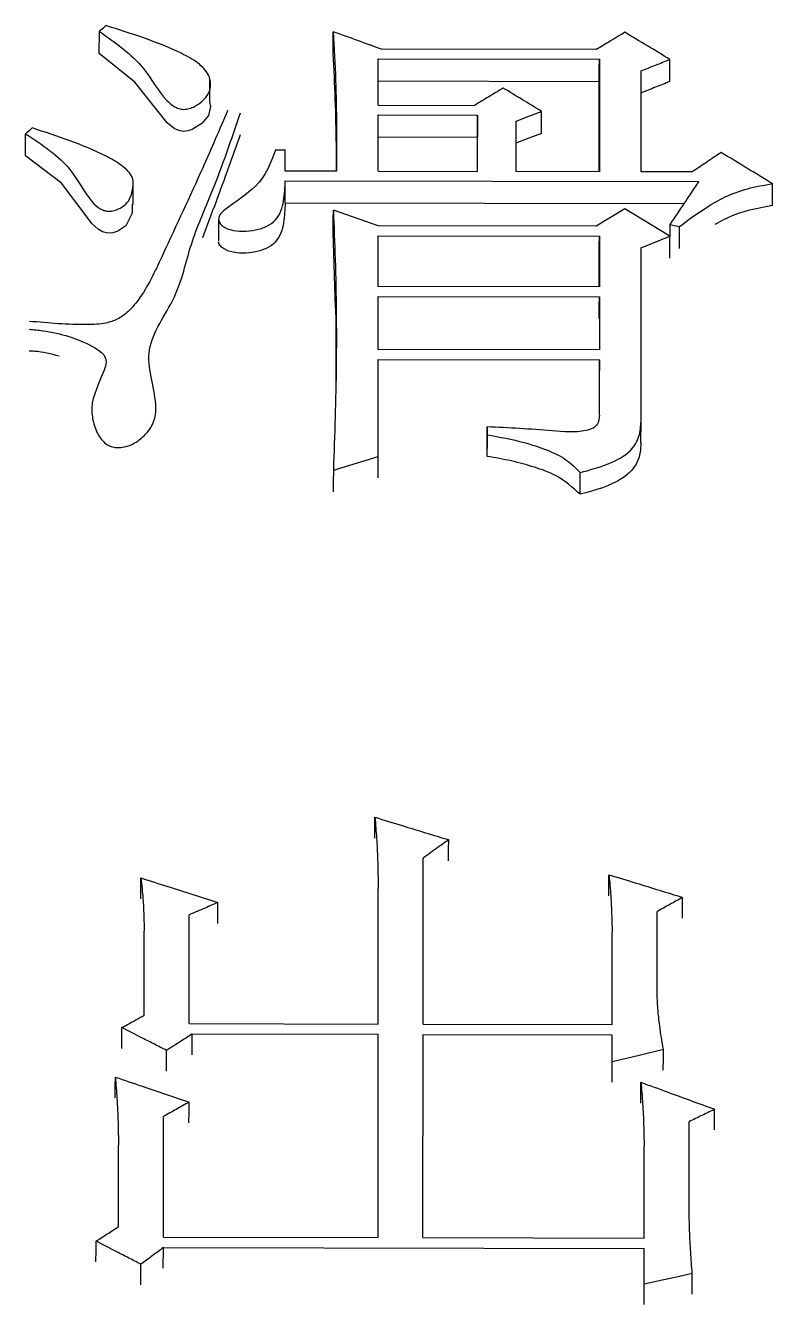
# Model space of a CAD drawing. Header units: millimetres. Extents: x 2384 to 4064, y 886 to 2074.
# Drawn here: x 2773.539 to 2776.06, y 1858.524 to 1862.84 of the extents above; entities that cross this region are included whole.
import ezdxf

# ---------------------------------------------------------------- set-up
doc = ezdxf.new("R2010")
doc.units = ezdxf.units.MM

msp = doc.modelspace()

# ---------------------------------------------------------------- linework, layer by layer
at = {"color": 7, "linetype": 'Continuous', "lineweight": 25}
for p, q in [((2773.7881, 1862.7462), (2773.7884, 1862.821)), ((2775.465, 1862.7593), (2774.7403, 1862.7607)), ((2774.7295, 1862.7281), (2775.4759, 1862.7267)), ((2774.7295, 1862.5715), (2774.7295, 1862.7281)), ((2775.4759, 1862.7267), (2775.4759, 1862.3473)), ((2774.1614, 1862.5843), (2774.1616, 1862.6589)), ((2775.6165, 1862.3471), (2775.6165, 1862.6874)), ((2774.7292, 1862.6535), (2775.4756, 1862.6521)), ((2775.4756, 1862.3473), (2775.4756, 1862.6521)), ((2774.7295, 1862.5715), (2775.054, 1862.5709)), ((2774.7295, 1862.5388), (2775.0648, 1862.5382)), ((2774.7295, 1862.3487), (2774.7295, 1862.5388)), ((2775.0648, 1862.5382), (2775.0646, 1862.4638)), ((2775.0648, 1862.3481), (2775.0648, 1862.5382)), ((2775.1946, 1862.3478), (2775.1946, 1862.5183)), ((2774.7292, 1862.4644), (2775.0646, 1862.4638)), ((2775.0646, 1862.3481), (2775.0646, 1862.4638)), ((2774.3833, 1862.4215), (2774.4158, 1862.4215)), ((2774.4158, 1862.3493), (2774.4158, 1862.4215)), ((2773.9024, 1862.2371), (2773.9027, 1862.3111)), ((2774.4155, 1862.2423), (2774.4158, 1862.3164)), ((2774.5889, 1862.3489), (2774.4158, 1862.3493)), ((2774.4158, 1862.3164), (2775.8112, 1862.3138)), ((2774.7295, 1862.3487), (2775.0648, 1862.3481)), ((2775.4759, 1862.3473), (2775.1946, 1862.3478)), ((2775.7896, 1862.3467), (2775.6165, 1862.3471)), ((2776.0598, 1862.2327), (2776.0601, 1862.3068)), ((2774.4155, 1862.2423), (2775.7614, 1862.2398)), ((2774.1906, 1862.1867), (2774.1903, 1862.1128)), ((2774.7295, 1862.1644), (2774.5781, 1862.2174)), ((2775.5624, 1862.2222), (2775.4651, 1862.163)), ((2775.7139, 1862.1296), (2775.5624, 1862.2222)), ((2774.5849, 1861.8887), (2774.5778, 1862.1434)), ((2775.4651, 1862.163), (2774.7295, 1862.1644)), ((2775.7139, 1862.1692), (2775.7137, 1862.1297)), ((2774.7295, 1862.1314), (2775.4759, 1862.13)), ((2774.7295, 1861.9595), (2774.7295, 1862.1314)), ((2775.4759, 1862.13), (2775.4759, 1861.9582)), ((2775.6165, 1862.0902), (2775.7139, 1862.1296)), ((2775.4756, 1861.9582), (2775.4756, 1862.0562)), ((2775.6165, 1861.5054), (2775.6165, 1862.0902)), ((2775.4759, 1861.9582), (2774.7295, 1861.9595)), ((2774.7295, 1861.9264), (2775.4759, 1861.925)), ((2774.7295, 1861.7471), (2774.7295, 1861.9264)), ((2775.4759, 1861.925), (2775.4759, 1861.7458)), ((2775.4759, 1861.7458), (2774.7295, 1861.7471)), ((2774.7295, 1861.7139), (2775.4759, 1861.7125)), ((2774.7295, 1861.3866), (2774.7295, 1861.7139)), ((2775.4759, 1861.7125), (2775.4757, 1861.6392)), ((2775.4759, 1861.5257), (2775.4759, 1861.7125)), ((2775.6163, 1861.4325), (2775.6165, 1861.5054)), ((2775.0973, 1861.4863), (2775.097, 1861.4134)), ((2775.097, 1861.3866), (2775.0973, 1861.4596)), ((2775.0973, 1861.4596), (2775.0973, 1861.4863)), ((2774.5781, 1861.3399), (2774.7295, 1861.3866)), ((2775.4107, 1861.2588), (2775.411, 1861.3317)), ((2774.8808, 1859.4705), (2774.8809, 1860.0308)), ((2774.7291, 1859.8567), (2774.7294, 1859.9277)), ((2774.7293, 1859.4708), (2774.7294, 1859.9277)), ((2774.7291, 1859.4708), (2774.7291, 1859.8567)), ((2775.6705, 1859.5802), (2775.6705, 1859.8501)), ((2774.0911, 1859.472), (2774.0912, 1859.8392)), ((2773.9395, 1859.7138), (2773.9397, 1859.7842)), ((2773.9397, 1859.5001), (2773.9397, 1859.7842)), ((2775.5188, 1859.7108), (2775.519, 1859.7813)), ((2775.519, 1859.4694), (2775.519, 1859.7813)), ((2774.0911, 1859.472), (2774.7293, 1859.4708)), ((2774.8808, 1859.4705), (2775.519, 1859.4694)), ((2774.1019, 1859.4372), (2774.7293, 1859.436)), ((2774.7291, 1859.366), (2774.7293, 1859.436)), ((2774.7292, 1858.7501), (2774.7293, 1859.436)), ((2774.8807, 1858.7498), (2774.8808, 1859.4358)), ((2774.8808, 1859.4358), (2775.519, 1859.4346)), ((2775.519, 1859.3441), (2775.519, 1859.4346)), ((2774.0151, 1859.3118), (2774.0154, 1859.3817)), ((2775.5187, 1859.2742), (2775.519, 1859.3441)), ((2774.0045, 1858.7515), (2774.0045, 1859.1584)), ((2775.7785, 1858.8818), (2775.7786, 1859.1412)), ((2773.8528, 1858.9912), (2773.8531, 1859.0607)), ((2773.853, 1858.7869), (2773.8531, 1859.0607)), ((2775.6269, 1858.988), (2775.6271, 1859.0575)), ((2775.627, 1858.7485), (2775.6271, 1859.0575)), ((2774.0045, 1858.7515), (2774.7292, 1858.7501)), ((2774.8807, 1858.7498), (2775.627, 1858.7485)), ((2774.0042, 1858.6472), (2774.0045, 1858.7162)), ((2774.0045, 1858.7162), (2775.627, 1858.7132)), ((2775.627, 1858.5933), (2775.627, 1858.7132)), ((2773.9285, 1858.591), (2773.9287, 1858.66)), ((2775.6268, 1858.5244), (2775.627, 1858.5933))]:
    msp.add_line(p, q, dxfattribs=at)
at = {"color": 7, "linetype": 'Continuous', "lineweight": 25, "flags": 128}
for points in [[(2773.7884, 1862.821), (2773.7939, 1862.8259), (2773.8019, 1862.8332), (2773.81, 1862.8404)], [(2774.5778, 1862.7447), (2774.5779, 1862.7866), (2774.578, 1862.8195)], [(2774.1597, 1862.5834), (2774.1633, 1862.5677), (2774.1566, 1862.5375), (2774.1344, 1862.5097), (2774.102, 1862.4896), (2774.0874, 1862.4849), (2774.0726, 1862.4834), (2774.0563, 1862.4861), (2774.0411, 1862.4927), (2774.0168, 1862.5125), (2773.9076, 1862.65), (2773.7881, 1862.7462), (2773.7881, 1862.7462)], [(2775.4756, 1862.6521), (2775.4758, 1862.6939), (2775.4759, 1862.7267)], [(2775.7136, 1862.6516), (2775.7137, 1862.6934), (2775.7138, 1862.7263)], [(2775.1946, 1862.5183), (2775.2379, 1862.5346), (2775.2812, 1862.5509)], [(2775.2809, 1862.4764), (2775.2811, 1862.5181), (2775.2812, 1862.5509)], [(2773.5396, 1862.4755), (2773.5451, 1862.4805), (2773.5532, 1862.4878), (2773.5612, 1862.4951)], [(2773.5393, 1862.4012), (2773.5394, 1862.4283), (2773.5395, 1862.4519), (2773.5396, 1862.4755)], [(2775.2809, 1862.4764), (2775.2376, 1862.4602), (2775.1944, 1862.4439)], [(2773.899, 1862.2376), (2773.8992, 1862.2076), (2773.8777, 1862.1641), (2773.8502, 1862.1464), (2773.8336, 1862.1412), (2773.817, 1862.14), (2773.7994, 1862.1442), (2773.7838, 1862.1531), (2773.7641, 1862.1715), (2773.661, 1862.3082), (2773.5393, 1862.4012), (2773.5393, 1862.4012)], [(2774.5778, 1862.1434), (2774.5779, 1862.1849), (2774.5781, 1862.2174)], [(2775.7139, 1862.1692), (2775.7301, 1862.1659), (2775.7463, 1862.1625)], [(2775.7461, 1862.0886), (2775.7462, 1862.1137), (2775.7462, 1862.1381), (2775.7463, 1862.1625)], [(2775.4756, 1862.0562), (2775.4758, 1862.0975), (2775.4759, 1862.13)], [(2775.7136, 1862.0557), (2775.7138, 1862.0971), (2775.7139, 1862.1296)], [(2775.4756, 1861.8515), (2775.4758, 1861.8926), (2775.4759, 1861.925)], [(2774.7293, 1861.3138), (2774.7294, 1861.3545), (2774.7295, 1861.3866)], [(2774.5781, 1861.3399), (2774.5779, 1861.2991), (2774.5778, 1861.2672)], [(2774.7184, 1860.0975), (2774.7185, 1860.1371), (2774.7186, 1860.1685)], [(2774.9671, 1860.0216), (2774.9673, 1860.0612), (2774.9674, 1860.0925)], [(2773.9287, 1859.893), (2773.9288, 1859.9324), (2773.9289, 1859.9637)], [(2775.508, 1859.9038), (2775.5081, 1859.9433), (2775.5082, 1859.9745)], [(2775.7568, 1859.8276), (2775.7569, 1859.867), (2775.757, 1859.8983)], [(2774.1883, 1859.8099), (2774.1884, 1859.8492), (2774.1885, 1859.8805)], [(2773.8637, 1859.3885), (2773.8638, 1859.4275), (2773.864, 1859.4585)], [(2774.1017, 1859.3672), (2774.1018, 1859.4062), (2774.1019, 1859.4372)], [(2775.5187, 1859.3646), (2775.5189, 1859.4036), (2775.519, 1859.4346)], [(2775.519, 1859.3441), (2775.6055, 1859.3648), (2775.6921, 1859.3856)], [(2775.6918, 1859.3152), (2775.692, 1859.3546), (2775.6921, 1859.3856)], [(2773.842, 1859.2216), (2773.8422, 1859.2605), (2773.8423, 1859.2914)], [(2775.6161, 1859.204), (2775.6162, 1859.2433), (2775.6163, 1859.2742)], [(2774.0908, 1859.1375), (2774.091, 1859.1764), (2774.0911, 1859.2072)], [(2775.8649, 1859.1133), (2775.865, 1859.1521), (2775.8651, 1859.183)], [(2773.777, 1858.6687), (2773.7772, 1858.7072), (2773.7773, 1858.7378)], [(2775.6268, 1858.6442), (2775.6269, 1858.6827), (2775.627, 1858.7132)], [(2775.7893, 1858.6283), (2775.7414, 1858.618), (2775.6935, 1858.6077), (2775.627, 1858.5933)], [(2775.789, 1858.5594), (2775.7892, 1858.5978), (2775.7893, 1858.6283)]]:
    msp.add_lwpolyline(points, dxfattribs=at)
at = {"color": 7, "linetype": 'Continuous', "lineweight": 25}
for points, knots in [([(2773.7884, 1862.821), (2773.8434, 1862.7819), (2773.9409, 1862.7127), (2773.9875, 1862.6133), (2774.0353, 1862.5694), (2774.0557, 1862.56), (2774.0737, 1862.5567), (2774.0929, 1862.5599), (2774.1143, 1862.5689), (2774.1386, 1862.5856), (2774.1595, 1862.6111), (2774.1656, 1862.6426), (2774.158, 1862.6794), (2774.1221, 1862.7168), (2774.0086, 1862.7781), (2773.898, 1862.8128), (2773.81, 1862.8404)], [0, 0, 0, 0, 0.207529, 0.367371, 0.400834, 0.416669, 0.431353, 0.44814, 0.466693, 0.497247, 0.538463, 0.578548, 0.619958, 0.682144, 0.746848, 1, 1, 1, 1]), ([(2774.578, 1862.8195), (2774.5809, 1862.7648), (2774.5865, 1862.6594), (2774.5891, 1862.5025), (2774.589, 1862.4001), (2774.5889, 1862.3489)], [0, 0, 0, 0, 0.3503573, 0.6751459, 1, 1, 1, 1]), ([(2774.7403, 1862.7607), (2774.7132, 1862.7705), (2774.6592, 1862.7901), (2774.6051, 1862.8097), (2774.578, 1862.8195)], [0, 0, 0, 0, 0.500001, 1, 1, 1, 1]), ([(2775.5624, 1862.8177), (2775.5462, 1862.808), (2775.5137, 1862.7885), (2775.4813, 1862.7691), (2775.465, 1862.7593)], [0, 0, 0, 0, 0.500001, 1, 1, 1, 1]), ([(2775.7138, 1862.7263), (2775.6886, 1862.7415), (2775.6381, 1862.772), (2775.5876, 1862.8025), (2775.5624, 1862.8177)], [0, 0, 0, 0, 0.5000008, 1, 1, 1, 1]), ([(2774.5884, 1862.3489), (2774.5885, 1862.3788), (2774.5885, 1862.4601), (2774.5853, 1862.592), (2774.5803, 1862.6938), (2774.5778, 1862.7447)], [0, 0, 0, 0, 0.22556, 0.612734, 1, 1, 1, 1]), ([(2775.6165, 1862.6874), (2775.6327, 1862.6939), (2775.6652, 1862.7068), (2775.6976, 1862.7198), (2775.7138, 1862.7263)], [0, 0, 0, 0, 0.500003, 1, 1, 1, 1]), ([(2775.1514, 1862.6295), (2775.1351, 1862.6197), (2775.1027, 1862.6002), (2775.0702, 1862.5807), (2775.054, 1862.5709)], [0, 0, 0, 0, 0.500001, 1, 1, 1, 1]), ([(2775.2812, 1862.5509), (2775.2595, 1862.564), (2775.2163, 1862.5902), (2775.173, 1862.6164), (2775.1514, 1862.6295)], [0, 0, 0, 0, 0.5000009, 1, 1, 1, 1]), ([(2775.7136, 1862.6516), (2775.6974, 1862.6452), (2775.6649, 1862.6322), (2775.6325, 1862.6193), (2775.6162, 1862.6128)], [0, 0, 0, 0, 0.5, 1, 1, 1, 1]), ([(2773.5513, 1861.8154), (2773.5669, 1861.814), (2773.6432, 1861.807), (2773.7276, 1861.7799), (2773.7908, 1861.743), (2773.8077, 1861.7247), (2773.8134, 1861.7021), (2773.7938, 1861.6437), (2773.756, 1861.5781), (2773.767, 1861.5009), (2773.7807, 1861.4623), (2773.8012, 1861.4358), (2773.8175, 1861.4233), (2773.8368, 1861.4167), (2773.857, 1861.4153), (2773.882, 1861.4195), (2773.9145, 1861.4339), (2773.9505, 1861.4638), (2773.9786, 1861.509), (2773.9816, 1861.6067), (2773.9221, 1861.7495), (2774.0571, 1861.9206), (2774.0912, 1862.1032), (2774.1847, 1862.3085), (2774.2345, 1862.457), (2774.2644, 1862.5465)], [0, 0, 0, 0, 0.018372, 0.09018, 0.104389, 0.115453, 0.126572, 0.142758, 0.217784, 0.244447, 0.274692, 0.285077, 0.295554, 0.302686, 0.309828, 0.318805, 0.332327, 0.354456, 0.384464, 0.414513, 0.520641, 0.627165, 0.733315, 0.839446, 1, 1, 1, 1]), ([(2774.2214, 1862.5536), (2774.1937, 1862.4891), (2774.1243, 1862.3277), (2774.0249, 1862.1174), (2773.9498, 1861.952), (2773.8925, 1861.8788), (2773.8525, 1861.8491), (2773.8049, 1861.8328), (2773.7028, 1861.8289), (2773.6171, 1861.8365), (2773.5521, 1861.8422)], [0, 0, 0, 0, 0.212252, 0.530308, 0.693839, 0.751564, 0.787267, 0.817419, 0.861564, 1, 1, 1, 1]), ([(2773.5396, 1862.4755), (2773.5958, 1862.4379), (2773.6951, 1862.3713), (2773.7376, 1862.2711), (2773.7828, 1862.2262), (2773.8026, 1862.2165), (2773.8178, 1862.2131), (2773.8347, 1862.2147), (2773.8566, 1862.2221), (2773.8879, 1862.2421), (2773.901, 1862.2816), (2773.9071, 1862.3295), (2773.8643, 1862.3706), (2773.7554, 1862.4317), (2773.6473, 1862.467), (2773.5612, 1862.4951)], [0, 0, 0, 0, 0.207995, 0.367553, 0.405469, 0.419368, 0.432327, 0.447276, 0.463532, 0.497492, 0.558301, 0.619643, 0.682123, 0.746666, 1, 1, 1, 1]), ([(2774.2641, 1862.4721), (2774.2371, 1862.3969), (2774.1955, 1862.2812), (2774.1517, 1862.1648), (2774.1364, 1862.124)], [0, 0, 0, 0, 0.649241, 1, 1, 1, 1]), ([(2774.3833, 1862.4215), (2774.367, 1862.3779), (2774.3376, 1862.2991), (2774.2383, 1862.2414), (2774.1929, 1862.2027), (2774.1887, 1862.1839), (2774.1973, 1862.169), (2774.2114, 1862.1585), (2774.2361, 1862.1486), (2774.2729, 1862.1444), (2774.3156, 1862.1499), (2774.3554, 1862.1614), (2774.3973, 1862.1934), (2774.4128, 1862.2492), (2774.4148, 1862.294), (2774.4158, 1862.3164)], [0, 0, 0, 0, 0.231115, 0.416996, 0.453479, 0.487626, 0.51108, 0.53533, 0.560618, 0.61156, 0.663004, 0.713337, 0.761901, 0.881096, 1, 1, 1, 1]), ([(2775.8869, 1862.4122), (2775.8707, 1862.4013), (2775.8383, 1862.3795), (2775.8058, 1862.3576), (2775.7896, 1862.3467)], [0, 0, 0, 0, 0.500001, 1, 1, 1, 1]), ([(2776.06, 1862.3068), (2776.0312, 1862.3244), (2775.9735, 1862.3595), (2775.9158, 1862.3946), (2775.8869, 1862.4122)], [0, 0, 0, 0, 0.500001, 1, 1, 1, 1]), ([(2775.8112, 1862.3138), (2775.795, 1862.2898), (2775.7625, 1862.2416), (2775.7301, 1862.1933), (2775.7139, 1862.1692)], [0, 0, 0, 0, 0.5, 1, 1, 1, 1]), ([(2775.7463, 1862.1625), (2775.7755, 1862.184), (2775.8237, 1862.2194), (2775.8994, 1862.2636), (2775.9752, 1862.2925), (2776.0316, 1862.302), (2776.06, 1862.3068)], [0, 0, 0, 0, 0.333781, 0.552151, 0.77417, 1, 1, 1, 1]), ([(2774.4155, 1862.2423), (2774.4146, 1862.2199), (2774.4126, 1862.1751), (2774.397, 1862.1194), (2774.3551, 1862.0874), (2774.3153, 1862.076), (2774.2726, 1862.0705), (2774.236, 1862.0747), (2774.2109, 1862.0846), (2774.1979, 1862.0951), (2774.1901, 1862.1041), (2774.1911, 1862.1088), (2774.1912, 1862.1091)], [0, 0, 0, 0, 0.2312351, 0.4630607, 0.5575595, 0.6555475, 0.7557185, 0.85491, 0.9041353, 0.9513217, 0.9969414, 1, 1, 1, 1]), ([(2776.0598, 1862.2327), (2776.0158, 1862.2247), (2775.9448, 1862.2119), (2775.8879, 1862.1813), (2775.8662, 1862.1696)], [0, 0, 0, 0, 0.619365, 1, 1, 1, 1]), ([(2774.5781, 1862.2174), (2774.5803, 1862.1619), (2774.5871, 1861.9891), (2774.5905, 1861.6971), (2774.5822, 1861.459), (2774.5781, 1861.3399)], [0, 0, 0, 0, 0.191482, 0.59559, 1, 1, 1, 1]), ([(2774.5856, 1861.8906), (2774.5861, 1861.8419), (2774.5868, 1861.758), (2774.5864, 1861.6761), (2774.5863, 1861.6417)], [0, 0, 0, 0, 0.580544, 1, 1, 1, 1]), ([(2773.6524, 1861.7248), (2773.6253, 1861.7319), (2773.5923, 1861.7405), (2773.5573, 1861.7417), (2773.5511, 1861.742)], [0, 0, 0, 0, 0.82055, 1, 1, 1, 1]), ([(2775.4759, 1861.5257), (2775.4754, 1861.5156), (2775.4747, 1861.4995), (2775.456, 1861.4801), (2775.4028, 1861.465), (2775.2798, 1861.477), (2775.1698, 1861.4826), (2775.0973, 1861.4863)], [0, 0, 0, 0, 0.101292, 0.161492, 0.224995, 0.489361, 1, 1, 1, 1]), ([(2775.411, 1861.3317), (2775.443, 1861.3404), (2775.506, 1861.3576), (2775.5823, 1861.3986), (2775.6136, 1861.4538), (2775.6156, 1861.4883), (2775.6165, 1861.5054)], [0, 0, 0, 0, 0.291832, 0.574338, 0.788145, 1, 1, 1, 1]), ([(2775.0973, 1861.4596), (2775.1394, 1861.4518), (2775.2084, 1861.4391), (2775.2975, 1861.4101), (2775.3663, 1861.378), (2775.3962, 1861.347), (2775.411, 1861.3317)], [0, 0, 0, 0, 0.347314, 0.569762, 0.788105, 1, 1, 1, 1]), ([(2775.6163, 1861.4324), (2775.615, 1861.4103), (2775.6126, 1861.3659), (2775.5442, 1861.2944), (2775.462, 1861.2725), (2775.4107, 1861.2588)], [0, 0, 0, 0, 0.270016, 0.54466, 1, 1, 1, 1]), ([(2775.4107, 1861.2588), (2775.3857, 1861.2817), (2775.3438, 1861.32), (2775.2566, 1861.351), (2775.1789, 1861.3722), (2775.1244, 1861.3818), (2775.097, 1861.3866)], [0, 0, 0, 0, 0.328972, 0.550181, 0.774311, 1, 1, 1, 1]), ([(2774.7186, 1860.1685), (2774.7205, 1860.145), (2774.7243, 1860.0978), (2774.7282, 1860.0176), (2774.729, 1859.9608), (2774.7294, 1859.9278)], [0, 0, 0, 0, 0.294321, 0.588654, 1, 1, 1, 1]), ([(2774.7186, 1860.1685), (2774.7492, 1860.1592), (2774.806, 1860.1418), (2774.8889, 1860.1165), (2774.9412, 1860.1005), (2774.9674, 1860.0925)], [0, 0, 0, 0, 0.368853, 0.684427, 1, 1, 1, 1]), ([(2774.9674, 1860.0925), (2774.9557, 1860.0842), (2774.9355, 1860.0697), (2774.9066, 1860.0491), (2774.8894, 1860.0369), (2774.8809, 1860.0308)], [0, 0, 0, 0, 0.404836, 0.702418, 1, 1, 1, 1]), ([(2773.9289, 1859.9637), (2773.9314, 1859.9401), (2773.9358, 1859.8985), (2773.9384, 1859.8386), (2773.9393, 1859.8024), (2773.9397, 1859.7842)], [0, 0, 0, 0, 0.395544, 0.697723, 1, 1, 1, 1]), ([(2773.9289, 1859.9637), (2773.9593, 1859.9539), (2774.0177, 1859.9352), (2774.1043, 1859.9075), (2774.1604, 1859.8895), (2774.1885, 1859.8805)], [0, 0, 0, 0, 0.350919, 0.675459, 1, 1, 1, 1]), ([(2775.5082, 1859.9745), (2775.5105, 1859.9505), (2775.5147, 1859.9064), (2775.5175, 1859.8419), (2775.5185, 1859.8015), (2775.519, 1859.7813)], [0, 0, 0, 0, 0.373871, 0.686891, 1, 1, 1, 1]), ([(2775.5082, 1859.9745), (2775.5388, 1859.9652), (2775.5956, 1859.9478), (2775.6785, 1859.9223), (2775.7309, 1859.9063), (2775.757, 1859.8983)], [0, 0, 0, 0, 0.3688531, 0.6844265, 1, 1, 1, 1]), ([(2775.757, 1859.8983), (2775.7498, 1859.8943), (2775.7354, 1859.8862), (2775.7138, 1859.8742), (2775.6921, 1859.8622), (2775.6777, 1859.8541), (2775.6705, 1859.8501)], [0, 0, 0, 0, 0.25, 0.5, 0.75, 1, 1, 1, 1]), ([(2774.1885, 1859.8805), (2774.1743, 1859.8744), (2774.1509, 1859.8645), (2774.1184, 1859.8508), (2774.1003, 1859.8431), (2774.0912, 1859.8392)], [0, 0, 0, 0, 0.4397276, 0.7198639, 1, 1, 1, 1]), ([(2775.6921, 1859.3856), (2775.6876, 1859.4118), (2775.6799, 1859.4573), (2775.6729, 1859.5222), (2775.6713, 1859.5609), (2775.6705, 1859.5802)], [0, 0, 0, 0, 0.405142, 0.70235, 1, 1, 1, 1]), ([(2773.864, 1859.4585), (2773.8703, 1859.462), (2773.886, 1859.4706), (2773.9113, 1859.4845), (2773.9302, 1859.4949), (2773.9397, 1859.5001)], [0, 0, 0, 0, 0.25, 0.625, 1, 1, 1, 1]), ([(2774.0154, 1859.3817), (2774.0018, 1859.3886), (2773.9746, 1859.4024), (2773.9242, 1859.428), (2773.8873, 1859.4467), (2773.864, 1859.4585)], [0, 0, 0, 0, 0.2690544, 0.5381087, 1, 1, 1, 1]), ([(2774.1019, 1859.4372), (2774.0896, 1859.4293), (2774.069, 1859.4161), (2774.0401, 1859.3976), (2774.0236, 1859.387), (2774.0154, 1859.3817)], [0, 0, 0, 0, 0.428365, 0.714182, 1, 1, 1, 1]), ([(2773.8423, 1859.2914), (2773.8443, 1859.2673), (2773.8484, 1859.2168), (2773.8516, 1859.1399), (2773.8526, 1859.0872), (2773.8531, 1859.0607)], [0, 0, 0, 0, 0.314835, 0.657358, 1, 1, 1, 1]), ([(2773.8423, 1859.2914), (2773.8724, 1859.2812), (2773.929, 1859.2621), (2774.0119, 1859.234), (2774.0647, 1859.2161), (2774.0911, 1859.2072)], [0, 0, 0, 0, 0.363442, 0.681721, 1, 1, 1, 1]), ([(2775.6163, 1859.2742), (2775.6184, 1859.2501), (2775.6226, 1859.202), (2775.6257, 1859.1297), (2775.6266, 1859.0816), (2775.6271, 1859.0575)], [0, 0, 0, 0, 0.33488, 0.667383, 1, 1, 1, 1]), ([(2775.6163, 1859.2742), (2775.646, 1859.2633), (2775.7023, 1859.2427), (2775.7852, 1859.2123), (2775.8385, 1859.1927), (2775.8651, 1859.183)], [0, 0, 0, 0, 0.357822, 0.678911, 1, 1, 1, 1]), ([(2774.0911, 1859.2072), (2774.0839, 1859.2031), (2774.0694, 1859.195), (2774.0478, 1859.1828), (2774.0262, 1859.1706), (2774.0117, 1859.1625), (2774.0045, 1859.1584)], [0, 0, 0, 0, 0.2500001, 0.5000001, 0.7500002, 1, 1, 1, 1]), ([(2775.8651, 1859.183), (2775.8579, 1859.1795), (2775.8435, 1859.1725), (2775.8218, 1859.1621), (2775.8002, 1859.1516), (2775.7858, 1859.1447), (2775.7786, 1859.1412)], [0, 0, 0, 0, 0.25, 0.5, 0.75, 1, 1, 1, 1]), ([(2775.7893, 1858.6283), (2775.7875, 1858.6524), (2775.7839, 1858.7005), (2775.7798, 1858.785), (2775.779, 1858.8454), (2775.7785, 1858.8818)], [0, 0, 0, 0, 0.2843091, 0.5686289, 1, 1, 1, 1]), ([(2773.7773, 1858.7378), (2773.7899, 1858.746), (2773.8088, 1858.7583), (2773.8341, 1858.7746), (2773.8467, 1858.7828), (2773.853, 1858.7869)], [0, 0, 0, 0, 0.5, 0.75, 1, 1, 1, 1]), ([(2773.9287, 1858.66), (2773.9151, 1858.667), (2773.888, 1858.6809), (2773.8375, 1858.7069), (2773.8006, 1858.7258), (2773.7773, 1858.7378)], [0, 0, 0, 0, 0.269054, 0.538109, 1, 1, 1, 1]), ([(2774.0045, 1858.7162), (2773.9918, 1858.7069), (2773.9729, 1858.6928), (2773.9477, 1858.674), (2773.935, 1858.6647), (2773.9287, 1858.66)], [0, 0, 0, 0, 0.5, 0.75, 1, 1, 1, 1])]:
    msp.add_open_spline(points, degree=3, knots=knots, dxfattribs=at)

doc.saveas('drawing.dxf')
